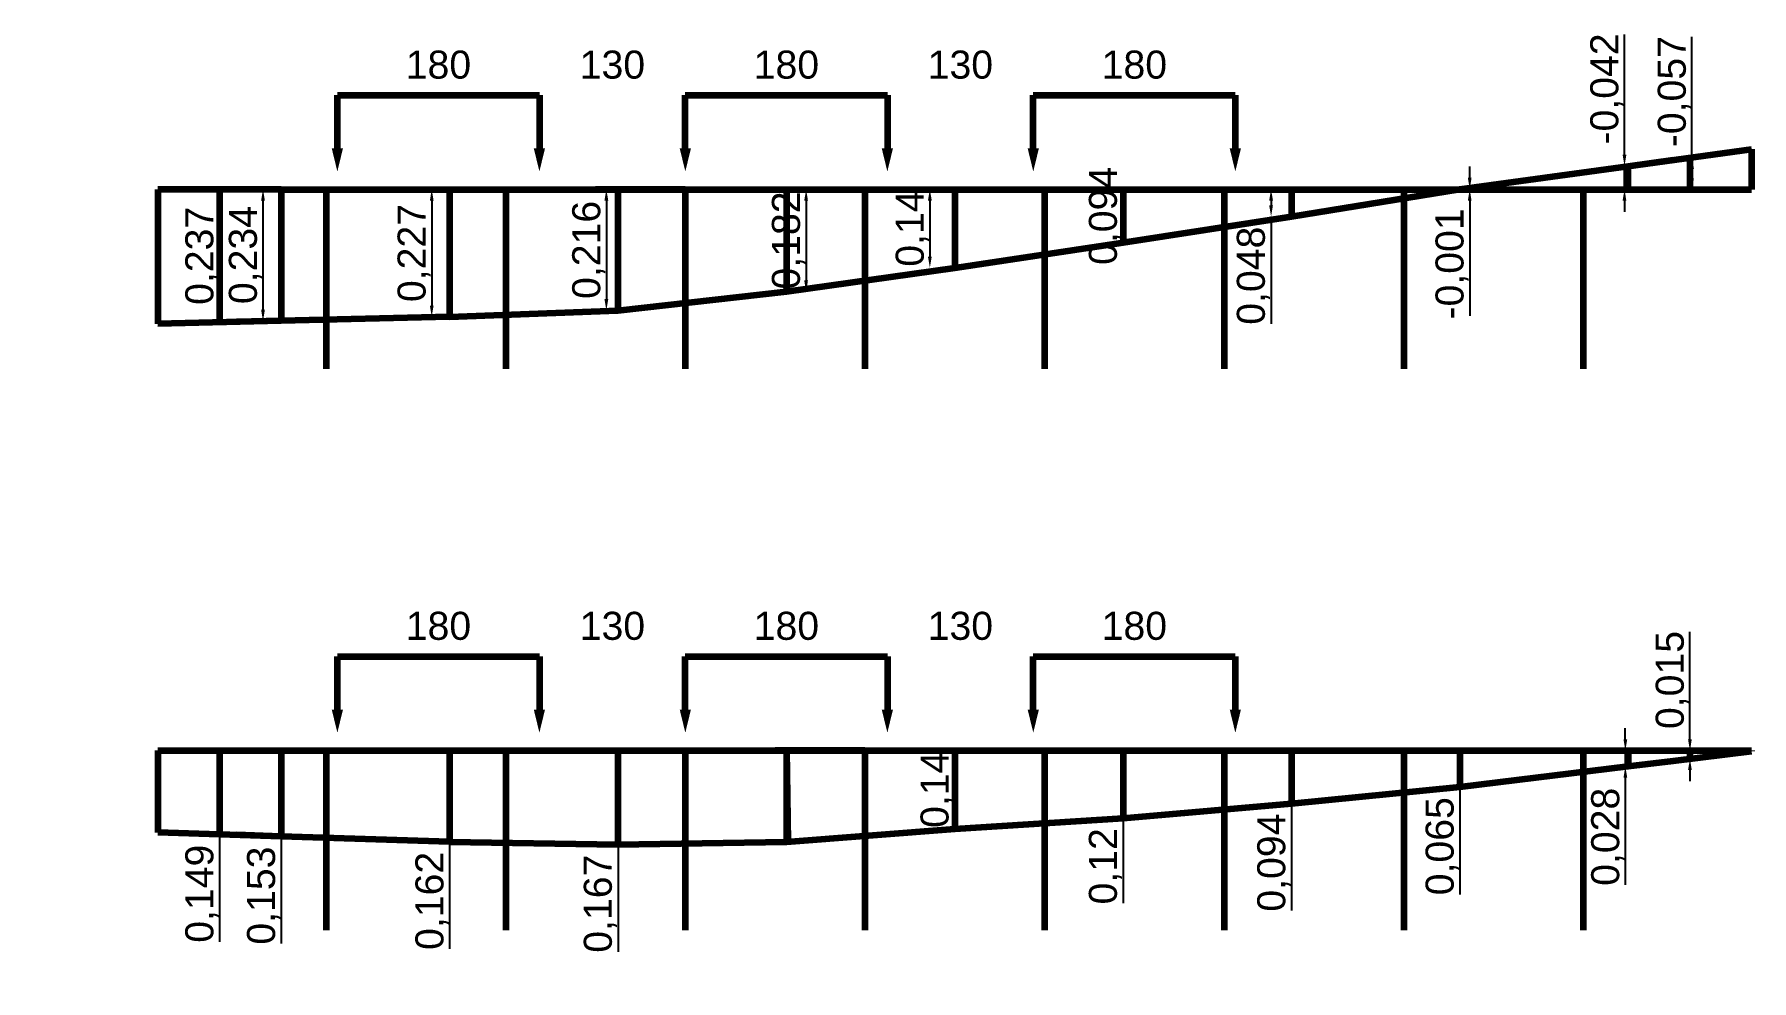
# Model space of a CAD drawing. Header units: millimetres. Extents: x -6075 to 5278, y -1947 to 2640.
# Drawn here: x 1556 to 3086, y 200 to 1043 of the extents above; entities that cross this region are included whole.
import ezdxf

# ---------------------------------------------------------------- set-up
doc = ezdxf.new("R2010")
doc.units = ezdxf.units.MM
doc.linetypes.add('CENTERX2', pattern=[101.6, 63.5, -12.7, 12.7, -12.7])
for name, color, linetype in [('biaozhu', 7, 'Continuous'), ('图层2', 255, 'CENTERX2'), ('影响线', 7, 'Continuous')]:
    doc.layers.add(name, color=color, linetype=linetype)
doc.styles.get("Standard").update_dxf_attribs({"font": 'arial.ttf'})
doc.dimstyles.new('ISO-25', dxfattribs={"dimtxt": 25, "dimasz": 10, "dimexe": 1.25, "dimexo": 0.625, "dimtad": 1, "dimdec": 3, "dimlfac": 0.002, "dimtxsty": 'Standard', "dimcen": 2.5, "dimse1": 1, "dimse2": 1, "dimadec": 0, "dimazin": 0, "dimtfac": 1, "dimtdec": 3, "dimtmove": 0, "dimatfit": 3, "dimldrblk": 'NONE', "dimfxl": 1, "dimarcsym": 0})
doc.dimstyles.new('ISO-25-1', dxfattribs={"dimtxt": 25, "dimasz": 0, "dimexe": 2, "dimexo": 5, "dimtad": 1, "dimdec": 3, "dimlfac": 0.002, "dimdsep": 46, "dimtxsty": 'Standard', "dimblk": 'NONE', "dimcen": 2.5, "dimse1": 1, "dimse2": 1, "dimsd1": 1, "dimsd2": 1, "dimadec": 0, "dimazin": 0, "dimtfac": 1, "dimtdec": 3, "dimtmove": 0, "dimatfit": 3, "dimldrblk": 'NONE', "dimfxl": 1, "dimfxlon": 1, "dimarcsym": 0})

# ---------------------------------------------------------------- blocks, each defined once
blk = doc.blocks.new('*D29')
at = {"layer": 'biaozhu', "color": 0, "lineweight": -2, "transparency": 16777216}
blk.add_line((1759.3, 895.1), (1759.3, 798), dxfattribs=at)
at = {"layer": 'biaozhu', "color": 0, "transparency": 16777216}
for points in [[(1757.6, 895.1), (1761, 895.1), (1759.3, 905.1)], [(1757.6, 798), (1761, 798), (1759.3, 788)]]:
    blk.add_solid(points, dxfattribs=at)
at = {"layer": 'Defpoints', "color": 0, "transparency": 16777216}
for p in [(1775.6, 905.1), (1759.3, 788), (1775.6, 788)]:
    blk.add_point(p, dxfattribs=at)
at = {"layer": 'biaozhu', "color": 0, "lineweight": 200, "transparency": 16777216, "insert": (1743.7, 846.6), "char_height": 25, "attachment_point": 5, "rotation": 90}
blk.add_mtext('0,234', dxfattribs=at)
blk = doc.blocks.new('_None')
blk = doc.blocks.new('*D30')
at = {"layer": 'biaozhu', "color": 0, "lineweight": -2, "transparency": 16777216}
blk.add_line((1909.6, 895.1), (1909.6, 801.6), dxfattribs=at)
at = {"layer": 'biaozhu', "color": 0, "transparency": 16777216}
for points in [[(1908, 895.1), (1911.3, 895.1), (1909.6, 905.1)], [(1908, 801.6), (1911.3, 801.6), (1909.6, 791.6)]]:
    blk.add_solid(points, dxfattribs=at)
at = {"layer": 'Defpoints', "color": 0, "transparency": 16777216}
for p in [(1925.6, 905.1), (1909.6, 791.6), (1925.6, 791.6)]:
    blk.add_point(p, dxfattribs=at)
at = {"layer": 'biaozhu', "color": 0, "lineweight": 200, "transparency": 16777216, "insert": (1894, 848.4), "char_height": 25, "attachment_point": 5, "rotation": 90}
blk.add_mtext('0,227', dxfattribs=at)
blk = doc.blocks.new('*D31')
at = {"layer": 'biaozhu', "color": 0, "lineweight": -2, "transparency": 16777216}
blk.add_line((2065.2, 895.1), (2065.2, 807.3), dxfattribs=at)
at = {"layer": 'biaozhu', "color": 0, "transparency": 16777216}
for points in [[(2063.5, 895.1), (2066.9, 895.1), (2065.2, 905.1)], [(2063.5, 807.3), (2066.9, 807.3), (2065.2, 797.3)]]:
    blk.add_solid(points, dxfattribs=at)
at = {"layer": 'Defpoints', "color": 0, "transparency": 16777216}
for p in [(2075.6, 905.1), (2065.2, 797.3), (2075.6, 797.3)]:
    blk.add_point(p, dxfattribs=at)
at = {"layer": 'biaozhu', "color": 0, "lineweight": 200, "transparency": 16777216, "insert": (2049.6, 851.2), "char_height": 25, "attachment_point": 5, "rotation": 90}
blk.add_mtext('0,216', dxfattribs=at)
blk = doc.blocks.new('*D32')
at = {"layer": 'biaozhu', "color": 0, "lineweight": -2, "transparency": 16777216}
blk.add_line((2243.2, 895.1), (2243.2, 824), dxfattribs=at)
at = {"layer": 'biaozhu', "color": 0, "transparency": 16777216}
for points in [[(2241.5, 895.1), (2244.8, 895.1), (2243.2, 905.1)], [(2241.5, 824), (2244.8, 824), (2243.2, 814)]]:
    blk.add_solid(points, dxfattribs=at)
at = {"layer": 'Defpoints', "color": 0, "transparency": 16777216}
for p in [(2225.6, 905.1), (2225.6, 814), (2243.2, 814)]:
    blk.add_point(p, dxfattribs=at)
at = {"layer": 'biaozhu', "color": 0, "lineweight": 200, "transparency": 16777216, "insert": (2227.5, 859.6), "char_height": 25, "attachment_point": 5, "rotation": 90}
blk.add_mtext('0,182', dxfattribs=at)
blk = doc.blocks.new('*D33')
at = {"layer": 'biaozhu', "color": 0, "lineweight": -2, "transparency": 16777216}
blk.add_line((2353.4, 895.1), (2353.4, 845.3), dxfattribs=at)
at = {"layer": 'biaozhu', "color": 0, "transparency": 16777216}
for points in [[(2351.7, 895.1), (2355.1, 895.1), (2353.4, 905.1)], [(2351.7, 845.3), (2355.1, 845.3), (2353.4, 835.3)]]:
    blk.add_solid(points, dxfattribs=at)
at = {"layer": 'Defpoints', "color": 0, "transparency": 16777216}
for p in [(2375.6, 905.1), (2353.4, 835.3), (2375.6, 835.3)]:
    blk.add_point(p, dxfattribs=at)
at = {"layer": 'biaozhu', "color": 0, "lineweight": 200, "transparency": 16777216, "insert": (2337.8, 870.2), "char_height": 25, "attachment_point": 5, "rotation": 90}
blk.add_mtext('0,14', dxfattribs=at)
blk = doc.blocks.new('*D34')
at = {"layer": 'biaozhu', "color": 0, "lineweight": -2, "transparency": 16777216}
blk.add_line((2525.6, 895.1), (2525.6, 867.9), dxfattribs=at)
at = {"layer": 'biaozhu', "color": 0, "transparency": 16777216}
for points in [[(2523.9, 895.1), (2527.2, 895.1), (2525.6, 905.1)], [(2523.9, 867.9), (2527.2, 867.9), (2525.6, 857.9)]]:
    blk.add_solid(points, dxfattribs=at)
at = {"layer": 'Defpoints', "color": 0, "transparency": 16777216}
for p in [(2525.6, 905.1), (2525.6, 857.9), (2525.6, 857.9)]:
    blk.add_point(p, dxfattribs=at)
at = {"layer": 'biaozhu', "color": 0, "lineweight": 200, "transparency": 16777216, "insert": (2509.9, 881.5), "char_height": 25, "attachment_point": 5, "rotation": 90}
blk.add_mtext('0,094', dxfattribs=at)
blk = doc.blocks.new('*D35')
at = {"layer": 'biaozhu', "color": 0, "lineweight": -2, "transparency": 16777216}
for p, q in [((2657.4, 895.1), (2657.4, 891)), ((2657.4, 881), (2657.4, 785.3))]:
    blk.add_line(p, q, dxfattribs=at)
at = {"layer": 'biaozhu', "color": 0, "transparency": 16777216}
for points in [[(2655.7, 895.1), (2659.1, 895.1), (2657.4, 905.1)], [(2655.7, 891), (2659.1, 891), (2657.4, 881)]]:
    blk.add_solid(points, dxfattribs=at)
at = {"layer": 'Defpoints', "color": 0, "transparency": 16777216}
for p in [(2675.6, 905.1), (2657.4, 881), (2675.6, 881)]:
    blk.add_point(p, dxfattribs=at)
at = {"layer": 'biaozhu', "color": 0, "lineweight": 200, "transparency": 16777216, "insert": (2641.7, 828.2), "char_height": 25, "attachment_point": 5, "rotation": 90}
blk.add_mtext('0,048', dxfattribs=at)
blk = doc.blocks.new('*D36')
at = {"layer": 'biaozhu', "color": 0, "lineweight": -2, "transparency": 16777216}
for p, q in [((2834.4, 915.4), (2834.4, 925.4)), ((2834.4, 905.4), (2834.4, 905.1)), ((2834.4, 895.1), (2834.4, 792.4))]:
    blk.add_line(p, q, dxfattribs=at)
at = {"layer": 'biaozhu', "color": 0, "transparency": 16777216}
for points in [[(2832.7, 915.4), (2836, 915.4), (2834.4, 905.4)], [(2832.7, 895.1), (2836, 895.1), (2834.4, 905.1)]]:
    blk.add_solid(points, dxfattribs=at)
at = {"layer": 'Defpoints', "color": 0, "transparency": 16777216}
for p in [(2825.6, 905.4), (2825.6, 905.1), (2834.4, 905.1)]:
    blk.add_point(p, dxfattribs=at)
at = {"layer": 'biaozhu', "color": 0, "lineweight": 200, "transparency": 16777216, "insert": (2818.7, 838.7), "char_height": 25, "attachment_point": 5, "rotation": 90}
blk.add_mtext('-0,001', dxfattribs=at)
blk = doc.blocks.new('*D37')
at = {"layer": 'biaozhu', "color": 0, "lineweight": -2, "transparency": 16777216}
for p, q in [((2972.3, 935.9), (2972.3, 1043.2)), ((2972.3, 905.1), (2972.3, 925.9)), ((2972.3, 895.1), (2972.3, 885.1))]:
    blk.add_line(p, q, dxfattribs=at)
at = {"layer": 'biaozhu', "color": 0, "transparency": 16777216}
for points in [[(2970.6, 935.9), (2973.9, 935.9), (2972.3, 925.9)], [(2970.6, 895.1), (2973.9, 895.1), (2972.3, 905.1)]]:
    blk.add_solid(points, dxfattribs=at)
at = {"layer": 'Defpoints', "color": 0, "transparency": 16777216}
for p in [(2972.3, 925.9), (2975.6, 925.9), (2975.6, 905.1)]:
    blk.add_point(p, dxfattribs=at)
at = {"layer": 'biaozhu', "color": 0, "lineweight": 200, "transparency": 16777216, "insert": (2956.6, 994.6), "char_height": 25, "attachment_point": 5, "rotation": 90}
blk.add_mtext('-0,042', dxfattribs=at)
blk = doc.blocks.new('*D47')
at = {"layer": 'biaozhu', "color": 0, "lineweight": -2, "transparency": 16777216}
for p, q in [((1775.6, 395.1), (1775.6, 338.7)), ((1775.6, 328.7), (1775.6, 233.1))]:
    blk.add_line(p, q, dxfattribs=at)
at = {"layer": 'biaozhu', "color": 0, "transparency": 16777216}
for points in [[(1773.9, 395.1), (1777.2, 395.1), (1775.6, 405.1)], [(1773.9, 338.7), (1777.2, 338.7), (1775.6, 328.7)]]:
    blk.add_solid(points, dxfattribs=at)
at = {"layer": 'Defpoints', "color": 0, "transparency": 16777216}
for p in [(1775.6, 405.1), (1775.6, 328.7), (1775.6, 328.7)]:
    blk.add_point(p, dxfattribs=at)
at = {"layer": 'biaozhu', "color": 0, "lineweight": 200, "transparency": 16777216, "insert": (1759.9, 275.9), "char_height": 25, "attachment_point": 5, "rotation": 90}
blk.add_mtext('0,153', dxfattribs=at)
blk = doc.blocks.new('*D48')
at = {"layer": 'biaozhu', "color": 0, "lineweight": -2, "transparency": 16777216}
for p, q in [((1925.6, 395.1), (1925.6, 333.9)), ((1925.6, 323.9), (1925.6, 228.6))]:
    blk.add_line(p, q, dxfattribs=at)
at = {"layer": 'biaozhu', "color": 0, "transparency": 16777216}
for points in [[(1923.9, 395.1), (1927.2, 395.1), (1925.6, 405.1)], [(1923.9, 333.9), (1927.2, 333.9), (1925.6, 323.9)]]:
    blk.add_solid(points, dxfattribs=at)
at = {"layer": 'Defpoints', "color": 0, "transparency": 16777216}
for p in [(1925.6, 405.1), (1925.6, 323.9), (1925.6, 323.9)]:
    blk.add_point(p, dxfattribs=at)
at = {"layer": 'biaozhu', "color": 0, "lineweight": 200, "transparency": 16777216, "insert": (1909.9, 271.2), "char_height": 25, "attachment_point": 5, "rotation": 90}
blk.add_mtext('0,162', dxfattribs=at)
blk = doc.blocks.new('*D49')
at = {"layer": 'biaozhu', "color": 0, "lineweight": -2, "transparency": 16777216}
blk.add_line((2375.6, 395.1), (2375.6, 345.3), dxfattribs=at)
at = {"layer": 'biaozhu', "color": 0, "transparency": 16777216}
for points in [[(2373.9, 395.1), (2377.2, 395.1), (2375.6, 405.1)], [(2373.9, 345.3), (2377.2, 345.3), (2375.6, 335.3)]]:
    blk.add_solid(points, dxfattribs=at)
at = {"layer": 'Defpoints', "color": 0, "transparency": 16777216}
for p in [(2375.6, 405.1), (2375.6, 335.3), (2375.6, 335.3)]:
    blk.add_point(p, dxfattribs=at)
at = {"layer": 'biaozhu', "color": 0, "lineweight": 200, "transparency": 16777216, "insert": (2359.9, 370.2), "char_height": 25, "attachment_point": 5, "rotation": 90}
blk.add_mtext('0,14', dxfattribs=at)
blk = doc.blocks.new('*D50')
at = {"layer": 'biaozhu', "color": 0, "lineweight": -2, "transparency": 16777216}
for p, q in [((2525.6, 395.1), (2525.6, 355)), ((2525.6, 345), (2525.6, 269.1))]:
    blk.add_line(p, q, dxfattribs=at)
at = {"layer": 'biaozhu', "color": 0, "transparency": 16777216}
for points in [[(2523.9, 395.1), (2527.2, 395.1), (2525.6, 405.1)], [(2523.9, 355), (2527.2, 355), (2525.6, 345)]]:
    blk.add_solid(points, dxfattribs=at)
at = {"layer": 'Defpoints', "color": 0, "transparency": 16777216}
for p in [(2525.6, 405.1), (2525.6, 345), (2525.6, 345)]:
    blk.add_point(p, dxfattribs=at)
at = {"layer": 'biaozhu', "color": 0, "lineweight": 200, "transparency": 16777216, "insert": (2509.9, 302), "char_height": 25, "attachment_point": 5, "rotation": 90}
blk.add_mtext('0,12', dxfattribs=at)
blk = doc.blocks.new('*D51')
at = {"layer": 'biaozhu', "color": 0, "lineweight": -2, "transparency": 16777216}
for p, q in [((2675.6, 395.1), (2675.6, 368)), ((2675.6, 358), (2675.6, 262.5))]:
    blk.add_line(p, q, dxfattribs=at)
at = {"layer": 'biaozhu', "color": 0, "transparency": 16777216}
for points in [[(2673.9, 395.1), (2677.2, 395.1), (2675.6, 405.1)], [(2673.9, 368), (2677.2, 368), (2675.6, 358)]]:
    blk.add_solid(points, dxfattribs=at)
at = {"layer": 'Defpoints', "color": 0, "transparency": 16777216}
for p in [(2675.6, 405.1), (2675.6, 358), (2675.6, 358)]:
    blk.add_point(p, dxfattribs=at)
at = {"layer": 'biaozhu', "color": 0, "lineweight": 200, "transparency": 16777216, "insert": (2659.9, 305.3), "char_height": 25, "attachment_point": 5, "rotation": 90}
blk.add_mtext('0,094', dxfattribs=at)
blk = doc.blocks.new('*D52')
at = {"layer": 'biaozhu', "color": 0, "lineweight": -2, "transparency": 16777216}
for p, q in [((2825.6, 395.1), (2825.6, 382.8)), ((2825.6, 372.8), (2825.6, 277))]:
    blk.add_line(p, q, dxfattribs=at)
at = {"layer": 'biaozhu', "color": 0, "transparency": 16777216}
for points in [[(2823.9, 395.1), (2827.2, 395.1), (2825.6, 405.1)], [(2823.9, 382.8), (2827.2, 382.8), (2825.6, 372.8)]]:
    blk.add_solid(points, dxfattribs=at)
at = {"layer": 'Defpoints', "color": 0, "transparency": 16777216}
for p in [(2825.6, 405.1), (2825.6, 372.8), (2825.6, 372.8)]:
    blk.add_point(p, dxfattribs=at)
at = {"layer": 'biaozhu', "color": 0, "lineweight": 200, "transparency": 16777216, "insert": (2809.9, 319.9), "char_height": 25, "attachment_point": 5, "rotation": 90}
blk.add_mtext('0,065', dxfattribs=at)
blk = doc.blocks.new('*D53')
at = {"layer": 'biaozhu', "color": 0, "lineweight": -2, "transparency": 16777216}
for p, q in [((2973, 415.1), (2973, 425.1)), ((2973, 405.1), (2973, 391.1)), ((2973, 381.1), (2973, 285.4))]:
    blk.add_line(p, q, dxfattribs=at)
at = {"layer": 'biaozhu', "color": 0, "transparency": 16777216}
for points in [[(2971.4, 415.1), (2974.7, 415.1), (2973, 405.1)], [(2971.4, 381.1), (2974.7, 381.1), (2973, 391.1)]]:
    blk.add_solid(points, dxfattribs=at)
at = {"layer": 'Defpoints', "color": 0, "transparency": 16777216}
for p in [(2975.6, 405.1), (2973, 391.1), (2975.6, 391.1)]:
    blk.add_point(p, dxfattribs=at)
at = {"layer": 'biaozhu', "color": 0, "lineweight": 200, "transparency": 16777216, "insert": (2957.4, 328.3), "char_height": 25, "attachment_point": 5, "rotation": 90}
blk.add_mtext('0,028', dxfattribs=at)
blk = doc.blocks.new('*D60')
at = {"layer": 'biaozhu', "color": 0, "lineweight": -2, "transparency": 16777216}
for p, q in [((2075.6, 395.1), (2075.6, 331.5)), ((2075.6, 321.5), (2075.6, 225.9))]:
    blk.add_line(p, q, dxfattribs=at)
at = {"layer": 'biaozhu', "color": 0, "transparency": 16777216}
for points in [[(2073.9, 395.1), (2077.2, 395.1), (2075.6, 405.1)], [(2073.9, 331.5), (2077.2, 331.5), (2075.6, 321.5)]]:
    blk.add_solid(points, dxfattribs=at)
at = {"layer": 'Defpoints', "color": 0, "transparency": 16777216}
for p in [(2075.6, 405.1), (2075.6, 321.5), (2075.6, 321.5)]:
    blk.add_point(p, dxfattribs=at)
at = {"layer": 'biaozhu', "color": 0, "lineweight": 200, "transparency": 16777216, "insert": (2059.9, 268.7), "char_height": 25, "attachment_point": 5, "rotation": 90}
blk.add_mtext('0,167', dxfattribs=at)
blk = doc.blocks.new('*D74')
at = {"layer": 'Defpoints', "color": 0, "transparency": 16777216}
for p in [(2005.6, 1002.7), (1825.6, 988.9), (2005.6, 988.9)]:
    blk.add_point(p, dxfattribs=at)
at = {"layer": 'Defpoints', "color": 0, "lineweight": 200, "transparency": 16777216, "insert": (1915.6, 1016.1), "char_height": 25, "attachment_point": 5}
blk.add_mtext('180', dxfattribs=at)
blk = doc.blocks.new('*D71')
at = {"layer": 'Defpoints', "color": 0, "transparency": 16777216}
for p in [(2315.6, 1002.7), (2135.6, 988.9), (2315.6, 988.9)]:
    blk.add_point(p, dxfattribs=at)
at = {"layer": 'Defpoints', "color": 0, "lineweight": 200, "transparency": 16777216, "insert": (2225.6, 1016.1), "char_height": 25, "attachment_point": 5}
blk.add_mtext('180', dxfattribs=at)
blk = doc.blocks.new('*D72')
at = {"layer": 'Defpoints', "color": 0, "transparency": 16777216}
for p in [(2625.6, 1002.7), (2445.6, 988.9), (2625.6, 988.9)]:
    blk.add_point(p, dxfattribs=at)
at = {"layer": 'Defpoints', "color": 0, "lineweight": 200, "transparency": 16777216, "insert": (2535.6, 1016.1), "char_height": 25, "attachment_point": 5}
blk.add_mtext('180', dxfattribs=at)
blk = doc.blocks.new('*D75')
at = {"layer": 'Defpoints', "color": 0, "transparency": 16777216}
for p in [(2135.6, 1002.7), (2005.6, 988.9), (2135.6, 988.9)]:
    blk.add_point(p, dxfattribs=at)
at = {"layer": 'Defpoints', "color": 0, "lineweight": 200, "transparency": 16777216, "insert": (2070.6, 1016.1), "char_height": 25, "attachment_point": 5}
blk.add_mtext('130', dxfattribs=at)
blk = doc.blocks.new('*D73')
at = {"layer": 'Defpoints', "color": 0, "transparency": 16777216}
for p in [(2445.6, 1002.7), (2315.6, 988.9), (2445.6, 988.9)]:
    blk.add_point(p, dxfattribs=at)
at = {"layer": 'Defpoints', "color": 0, "lineweight": 200, "transparency": 16777216, "insert": (2380.6, 1016.1), "char_height": 25, "attachment_point": 5}
blk.add_mtext('130', dxfattribs=at)
blk = doc.blocks.new('*D76')
at = {"layer": 'Defpoints', "color": 0, "transparency": 16777216}
for p in [(2005.6, 502.7), (1825.6, 488.9), (2005.6, 488.9)]:
    blk.add_point(p, dxfattribs=at)
at = {"layer": 'Defpoints', "color": 0, "lineweight": 200, "transparency": 16777216, "insert": (1915.6, 516.1), "char_height": 25, "attachment_point": 5}
blk.add_mtext('180', dxfattribs=at)
blk = doc.blocks.new('*D77')
at = {"layer": 'Defpoints', "color": 0, "transparency": 16777216}
for p in [(2315.6, 502.7), (2135.6, 488.9), (2315.6, 488.9)]:
    blk.add_point(p, dxfattribs=at)
at = {"layer": 'Defpoints', "color": 0, "lineweight": 200, "transparency": 16777216, "insert": (2225.6, 516.1), "char_height": 25, "attachment_point": 5}
blk.add_mtext('180', dxfattribs=at)
blk = doc.blocks.new('*D78')
at = {"layer": 'Defpoints', "color": 0, "transparency": 16777216}
for p in [(2625.6, 502.7), (2445.6, 488.9), (2625.6, 488.9)]:
    blk.add_point(p, dxfattribs=at)
at = {"layer": 'Defpoints', "color": 0, "lineweight": 200, "transparency": 16777216, "insert": (2535.6, 516.1), "char_height": 25, "attachment_point": 5}
blk.add_mtext('180', dxfattribs=at)
blk = doc.blocks.new('*D79')
at = {"layer": 'Defpoints', "color": 0, "transparency": 16777216}
for p in [(2135.6, 502.7), (2005.6, 488.9), (2135.6, 488.9)]:
    blk.add_point(p, dxfattribs=at)
at = {"layer": 'Defpoints', "color": 0, "lineweight": 200, "transparency": 16777216, "insert": (2070.6, 516.1), "char_height": 25, "attachment_point": 5}
blk.add_mtext('130', dxfattribs=at)
blk = doc.blocks.new('*D80')
at = {"layer": 'Defpoints', "color": 0, "transparency": 16777216}
for p in [(2445.6, 502.7), (2315.6, 488.9), (2445.6, 488.9)]:
    blk.add_point(p, dxfattribs=at)
at = {"layer": 'Defpoints', "color": 0, "lineweight": 200, "transparency": 16777216, "insert": (2380.6, 516.1), "char_height": 25, "attachment_point": 5}
blk.add_mtext('130', dxfattribs=at)
blk = doc.blocks.new('*D83')
at = {"layer": 'Defpoints', "color": 0, "lineweight": -2, "transparency": 16777216}
blk.add_line((1720.6, 895.1), (1720.6, 796.7), dxfattribs=at)
at = {"layer": 'Defpoints', "color": 0, "transparency": 16777216}
for p in [(1720.6, 905.1), (1720.6, 786.7), (1720.6, 786.7)]:
    blk.add_point(p, dxfattribs=at)
for points in [[(1718.9, 895.1), (1722.2, 895.1), (1720.6, 905.1)], [(1718.9, 796.7), (1722.2, 796.7), (1720.6, 786.7)]]:
    blk.add_solid(points, dxfattribs=at)
at = {"layer": 'Defpoints', "color": 0, "lineweight": 200, "transparency": 16777216, "insert": (1704.9, 845.9), "char_height": 25, "attachment_point": 5, "rotation": 90}
blk.add_mtext('0,237', dxfattribs=at)
blk = doc.blocks.new('*D84')
at = {"layer": 'Defpoints', "color": 0, "lineweight": -2, "transparency": 16777216}
for p, q in [((1720.6, 395.1), (1720.6, 340.5)), ((1720.6, 330.5), (1720.6, 234.8))]:
    blk.add_line(p, q, dxfattribs=at)
at = {"layer": 'Defpoints', "color": 0, "transparency": 16777216}
for p in [(1720.6, 405.1), (1720.6, 330.5), (1720.6, 330.5)]:
    blk.add_point(p, dxfattribs=at)
for points in [[(1718.9, 395.1), (1722.2, 395.1), (1720.6, 405.1)], [(1718.9, 340.5), (1722.2, 340.5), (1720.6, 330.5)]]:
    blk.add_solid(points, dxfattribs=at)
at = {"layer": 'Defpoints', "color": 0, "lineweight": 200, "transparency": 16777216, "insert": (1704.9, 277.6), "char_height": 25, "attachment_point": 5, "rotation": 90}
blk.add_mtext('0,149', dxfattribs=at)
blk = doc.blocks.new('*D87')
at = {"layer": 'Defpoints', "color": 0, "lineweight": -2, "transparency": 16777216}
for p, q in [((3032.4, 933.4), (3032.4, 1041)), ((3032.4, 915.1), (3032.4, 923.4))]:
    blk.add_line(p, q, dxfattribs=at)
at = {"layer": 'Defpoints', "color": 0, "transparency": 16777216}
for p in [(3030.6, 933.4), (3032.4, 933.4), (3030.6, 905.1)]:
    blk.add_point(p, dxfattribs=at)
for points in [[(3030.7, 923.4), (3034.1, 923.4), (3032.4, 933.4)], [(3030.7, 915.1), (3034.1, 915.1), (3032.4, 905.1)]]:
    blk.add_solid(points, dxfattribs=at)
at = {"layer": 'Defpoints', "color": 0, "lineweight": 200, "transparency": 16777216, "insert": (3016.7, 992.2), "char_height": 25, "attachment_point": 5, "rotation": 90}
blk.add_mtext('-0,057', dxfattribs=at)
blk = doc.blocks.new('*D88')
at = {"layer": 'Defpoints', "color": 0, "lineweight": -2, "transparency": 16777216}
for p, q in [((3030.6, 415.1), (3030.6, 510.9)), ((3030.6, 397.8), (3030.6, 405.1)), ((3030.6, 387.8), (3030.6, 377.8))]:
    blk.add_line(p, q, dxfattribs=at)
at = {"layer": 'Defpoints', "color": 0, "transparency": 16777216}
for p in [(3030.6, 405.1), (3030.6, 405.1), (3030.6, 397.8)]:
    blk.add_point(p, dxfattribs=at)
for points in [[(3028.9, 415.1), (3032.2, 415.1), (3030.6, 405.1)], [(3028.9, 387.8), (3032.2, 387.8), (3030.6, 397.8)]]:
    blk.add_solid(points, dxfattribs=at)
at = {"layer": 'Defpoints', "color": 0, "lineweight": 200, "transparency": 16777216, "insert": (3014.9, 468), "char_height": 25, "attachment_point": 5, "rotation": 90}
blk.add_mtext('0,015', dxfattribs=at)
blk = doc.blocks.new('*D105')
at = {"layer": 'Defpoints', "color": 0, "transparency": 16777216}
for p in [(475.6, 323.9), (2225.6, 323.9), (475.6, 200.1)]:
    blk.add_point(p, dxfattribs=at)
at = {"layer": 'biaozhu', "color": 0, "lineweight": 200, "transparency": 16777216, "insert": (462.2, 262), "char_height": 25, "attachment_point": 5, "rotation": 90}
blk.add_mtext('0.248', dxfattribs=at)

msp = doc.modelspace()

# ---------------------------------------------------------------- linework, layer by layer
at = {"layer": 'biaozhu', "lineweight": 200}
for p, q in [((1975.5528, 905.1099), (2135.5528, 905.1099)), ((2135.5528, 905.1099), (2055.5528, 905.1099)), ((2055.5528, 905.1099), (2215.5528, 905.1099)), ((2295.5528, 405.1099), (2215.5528, 405.1099)), ((2215.5528, 405.1099), (2375.5528, 405.1099))]:
    msp.add_line(p, q, dxfattribs=at)
at = {"layer": 'Defpoints', "lineweight": 200}
for p, q in [((1825.5528, 941.6281), (1825.5528, 988.9025)), ((1825.5528, 988.9025), (2005.5528, 988.9025)), ((2005.5528, 988.9025), (2005.5528, 941.6281)), ((2135.5528, 941.6281), (2135.5528, 988.9025)), ((2135.5528, 988.9025), (2315.5528, 988.9025)), ((2315.5528, 988.9025), (2315.5528, 941.6281)), ((2445.5528, 941.6281), (2445.5528, 988.9025)), ((2445.5528, 988.9025), (2625.5528, 988.9025)), ((2625.5528, 988.9025), (2625.5528, 941.6281)), ((3030.5528, 933.4265), (3030.5528, 905.1099)), ((3085.5528, 940.9432), (3085.5528, 905.1099)), ((1735.5528, 905.1099), (1665.5528, 905.1099)), ((1665.5528, 905.1099), (1665.5528, 785.3699)), ((1720.5528, 905.1099), (1720.5528, 786.6899)), ((1775.5528, 905.1099), (1735.5528, 905.1099)), ((1775.5528, 905.1099), (2975.5528, 905.1099)), ((1815.5528, 905.1099), (1815.5528, 745.1099)), ((1975.5528, 905.1099), (1975.5528, 745.1099)), ((2135.5528, 905.1099), (2135.5528, 745.1099)), ((2295.5528, 905.1099), (2295.5528, 745.1099)), ((2455.5528, 905.1099), (2455.5528, 745.1099)), ((2615.5528, 905.1099), (2615.5528, 745.1099)), ((2775.5528, 905.1099), (2775.5528, 745.1099)), ((2935.5528, 905.1099), (2935.5528, 745.1099)), ((2975.5528, 905.1099), (3015.5528, 905.1099)), ((3015.5528, 905.1099), (3085.5528, 905.1099)), ((1825.5528, 441.6281), (1825.5528, 488.9025)), ((1825.5528, 488.9025), (2005.5528, 488.9025)), ((2005.5528, 488.9025), (2005.5528, 441.6281)), ((2135.5528, 441.6281), (2135.5528, 488.9025)), ((2135.5528, 488.9025), (2315.5528, 488.9025)), ((2315.5528, 488.9025), (2315.5528, 441.6281)), ((2445.5528, 441.6281), (2445.5528, 488.9025)), ((2445.5528, 488.9025), (2625.5528, 488.9025)), ((2625.5528, 488.9025), (2625.5528, 441.6281)), ((1665.5528, 405.1099), (1665.5528, 332.2299)), ((1665.5528, 405.1099), (3015.5528, 405.1099)), ((1720.5528, 405.1099), (1720.5528, 330.4699)), ((1815.5528, 405.1099), (1815.5528, 245.1099)), ((1975.5528, 405.1099), (1975.5528, 245.1099)), ((2135.5528, 405.1099), (2135.5528, 245.1099)), ((2295.5528, 405.1099), (2295.5528, 245.1099)), ((2455.5528, 405.1099), (2455.5528, 245.1099)), ((2615.5528, 405.1099), (2615.5528, 245.1099)), ((2775.5528, 405.1099), (2775.5528, 245.1099)), ((2935.5528, 405.1099), (2935.5528, 245.1099)), ((3015.5528, 405.1099), (3085.5528, 405.1099)), ((3030.5528, 405.1099), (3030.5528, 397.8199)), ((3085.5528, 405.1099), (3085.5528, 405.1099)), ((3085.5528, 405.1099), (3085.5528, 404.5299))]:
    msp.add_line(p, q, dxfattribs=at)
for points in [[(1825.5528, 941.6281, 10, 0, 0), (1825.5528, 921.0716, 0, 0, 0)], [(2005.5528, 941.6281, 10, 0, 0), (2005.5528, 921.0716, 0, 0, 0)], [(2135.5528, 941.6281, 10, 0, 0), (2135.5528, 921.0716, 0, 0, 0)], [(2315.5528, 941.6281, 10, 0, 0), (2315.5528, 921.0716, 0, 0, 0)], [(2445.5528, 941.6281, 10, 0, 0), (2445.5528, 921.0716, 0, 0, 0)], [(2625.5528, 941.6281, 10, 0, 0), (2625.5528, 921.0716, 0, 0, 0)], [(1825.5528, 441.6281, 10, 0, 0), (1825.5528, 421.0716, 0, 0, 0)], [(2005.5528, 441.6281, 10, 0, 0), (2005.5528, 421.0716, 0, 0, 0)], [(2135.5528, 441.6281, 10, 0, 0), (2135.5528, 421.0716, 0, 0, 0)], [(2315.5528, 441.6281, 10, 0, 0), (2315.5528, 421.0716, 0, 0, 0)], [(2445.5528, 441.6281, 10, 0, 0), (2445.5528, 421.0716, 0, 0, 0)], [(2625.5528, 441.6281, 10, 0, 0), (2625.5528, 421.0716, 0, 0, 0)]]:
    msp.add_lwpolyline(points, format="xyseb", dxfattribs=at)
at = {"layer": '图层2', "lineweight": 200}
msp.add_line((1735.5528, 405.1099), (1735.5528, 405.1099), dxfattribs=at)
at = {"layer": '影响线', "lineweight": 200}
for p, q in [((2975.5528, 925.9099), (3085.5528, 940.9432)), ((3085.5528, 940.9432), (3085.5528, 905.1099)), ((2825.5528, 905.4099), (2975.5528, 925.9099)), ((2975.5528, 925.9099), (3015.5528, 931.3765)), ((2975.5528, 905.1099), (2975.5528, 925.9099)), ((1665.5528, 905.1099), (1665.5528, 785.3699)), ((1775.5528, 905.1099), (1775.5528, 788.0099)), ((1925.5528, 905.1099), (1925.5528, 791.6099)), ((1975.5528, 905.1099), (1975.5528, 793.5099)), ((2075.5528, 905.1099), (2075.5528, 797.3099)), ((2135.5528, 905.1099), (2135.5528, 803.9899)), ((2225.5528, 905.1099), (2225.5528, 814.0099)), ((2295.5528, 905.1099), (2295.5528, 823.9499)), ((2375.5528, 905.1099), (2375.5528, 835.3099)), ((2525.5528, 905.1099), (2525.5528, 857.9099)), ((2675.5528, 881.0099), (2825.5528, 905.4099)), ((2675.5528, 905.1099), (2675.5528, 881.0099)), ((2825.5528, 905.1099), (2825.5528, 905.4099)), ((2525.5528, 857.9099), (2675.5528, 881.0099)), ((2375.5528, 835.3099), (2525.5528, 857.9099)), ((2225.5528, 814.0099), (2375.5528, 835.3099)), ((2075.5528, 797.3099), (2225.5528, 814.0099)), ((1925.5528, 791.6099), (2075.5528, 797.3099)), ((1775.5528, 788.0099), (1665.5528, 785.3699)), ((1775.5528, 788.0099), (1735.5528, 787.0499)), ((1925.5528, 791.6099), (1775.5528, 788.0099)), ((1665.5528, 405.1099), (1665.5528, 332.2299)), ((1775.5528, 405.1099), (1775.5528, 328.7099)), ((1925.5528, 405.1099), (1925.5528, 323.9099)), ((1975.5528, 405.1099), (1975.5528, 323.1099)), ((2075.5528, 405.1099), (2075.5528, 321.5099)), ((2135.5528, 405.1099), (2135.5528, 322.4699)), ((2225.5528, 405.1099), (2225.5528, 323.9099)), ((2225.5528, 405.1099), (2226.8517, 323.9306)), ((2295.5528, 405.1099), (2295.5528, 329.2299)), ((2375.5528, 405.1099), (2375.5528, 335.3099)), ((2525.5528, 405.1099), (2525.5528, 345.0099)), ((2675.5528, 405.1099), (2675.5528, 358.0099)), ((2825.5528, 405.1099), (2825.5528, 372.8099)), ((2975.5528, 405.1099), (2975.5528, 391.1099)), ((3015.5528, 395.9899), (3085.5528, 404.5299)), ((2825.5528, 372.8099), (2975.5528, 391.1099)), ((2975.5528, 391.1099), (3015.5528, 395.9899)), ((2675.5528, 358.0099), (2825.5528, 372.8099)), ((2525.5528, 345.0099), (2675.5528, 358.0099)), ((2375.5528, 335.3099), (2525.5528, 345.0099)), ((1775.5528, 328.7099), (1665.5528, 332.2299)), ((1775.5528, 328.7099), (1735.5528, 329.9899)), ((1925.5528, 323.9099), (1775.5528, 328.7099)), ((1925.5528, 323.9099), (2075.5528, 321.5099)), ((2075.5528, 321.5099), (2225.5528, 323.9099)), ((2225.5528, 323.9099), (2375.5528, 335.3099))]:
    msp.add_line(p, q, dxfattribs=at)

# ---------------------------------------------------------------- dimensions: what is measured, and where the dimension line sits
at = {"layer": 'biaozhu', "lineweight": 200}
dim = msp.add_linear_dim(base=(2972.257, 925.9099), p1=(2975.5528, 905.1099), p2=(2975.5528, 925.9099), angle=90, text='-<>', dimstyle='ISO-25', dxfattribs=at)
dim.commit()
dim.dimension.update_dxf_attribs({"geometry": '*D37', "text_midpoint": (2972.257, 994.5737), "dimtype": 160})
for base, p1, p2, picture, middle in [((2525.5528, 857.9099), (2525.5528, 905.1099), (2525.5528, 857.9099), '*D34', (2525.5528, 881.5099)), ((2243.1826, 814.0099), (2225.5528, 905.1099), (2225.5528, 814.0099), '*D32', (2243.1826, 859.5599)), ((2973.0201, 391.1099), (2975.5528, 405.1099), (2975.5528, 391.1099), '*D53', (2973.0201, 328.2782)), ((2825.5528, 372.8099), (2825.5528, 405.1099), (2825.5528, 372.8099), '*D52', (2825.5528, 319.91))]:
    dim = msp.add_linear_dim(base=base, p1=p1, p2=p2, angle=90, dimstyle='ISO-25', dxfattribs=at)
    dim.commit()
    dim.dimension.update_dxf_attribs({"geometry": picture, "text_midpoint": middle, "dimtype": 160})
dim = msp.add_linear_dim(base=(2834.3674, 905.1099), p1=(2825.5528, 905.4099), p2=(2825.5528, 905.1099), angle=90, text='-<>', dimstyle='ISO-25', dxfattribs=at)
dim.commit()
dim.dimension.update_dxf_attribs({"geometry": '*D36', "text_midpoint": (2818.7186, 838.7311)})
for base, p1, p2, dimstyle, picture, middle in [((1759.2995, 788.0099), (1775.5528, 905.1099), (1775.5528, 788.0099), 'ISO-25', '*D29', (1743.6506, 846.5599)), ((1909.6216, 791.6099), (1925.5528, 905.1099), (1925.5528, 791.6099), 'ISO-25', '*D30', (1893.9727, 848.3599)), ((2065.2079, 797.3099), (2075.5528, 905.1099), (2075.5528, 797.3099), 'ISO-25', '*D31', (2049.559, 851.2099)), ((2353.4151, 835.3099), (2375.5528, 905.1099), (2375.5528, 835.3099), 'ISO-25', '*D33', (2337.7662, 870.2099)), ((2657.393, 881.0099), (2675.5528, 905.1099), (2675.5528, 881.0099), 'ISO-25', '*D35', (2641.7441, 828.1782)), ((1775.5528, 328.7099), (1775.5528, 405.1099), (1775.5528, 328.7099), 'ISO-25', '*D47', (1759.9039, 275.9038)), ((1925.5528, 323.9099), (1925.5528, 405.1099), (1925.5528, 323.9099), 'ISO-25', '*D48', (1909.9039, 271.2317)), ((2075.5528, 321.5099), (2075.5528, 405.1099), (2075.5528, 321.5099), 'ISO-25', '*D60', (2059.9039, 268.7038)), ((2375.5528, 335.3099), (2375.5528, 405.1099), (2375.5528, 335.3099), 'ISO-25', '*D49', (2359.9039, 370.2099)), ((2525.5528, 345.0099), (2525.5528, 405.1099), (2525.5528, 345.0099), 'ISO-25', '*D50', (2509.9039, 302.0435)), ((2675.5528, 358.0099), (2675.5528, 405.1099), (2675.5528, 358.0099), 'ISO-25', '*D51', (2659.9039, 305.2549)), ((475.6368, 323.9099), (475.6368, 200.1289), (2225.5528, 323.9099), 'ISO-25-1', '*D105', (462.2475, 262.0194))]:
    dim = msp.add_linear_dim(base=base, p1=p1, p2=p2, angle=90, dimstyle=dimstyle, dxfattribs=at)
    dim.commit()
    dim.dimension.update_dxf_attribs({"geometry": picture, "text_midpoint": middle})
at = {"layer": 'Defpoints', "lineweight": 200}
dim = msp.add_linear_dim(base=(3032.3905, 933.4265), p1=(3030.5528, 905.1099), p2=(3030.5528, 933.4265), angle=90, text='-<>', dimstyle='ISO-25', dxfattribs=at)
dim.commit()
dim.dimension.update_dxf_attribs({"geometry": '*D87', "text_midpoint": (3032.3905, 992.2183), "dimtype": 160})
for base, p1, p2, text, picture, middle in [((2005.5528, 1002.7383), (1825.5528, 988.9025), (2005.5528, 988.9025), '180', '*D74', (1915.5528, 1016.1277)), ((2135.5528, 1002.7383), (2005.5528, 988.9025), (2135.5528, 988.9025), '130', '*D75', (2070.5528, 1016.1362)), ((2315.5528, 1002.7383), (2135.5528, 988.9025), (2315.5528, 988.9025), '180', '*D71', (2225.5528, 1016.1277)), ((2445.5528, 1002.7383), (2315.5528, 988.9025), (2445.5528, 988.9025), '130', '*D73', (2380.5528, 1016.1362)), ((2625.5528, 1002.7383), (2445.5528, 988.9025), (2625.5528, 988.9025), '180', '*D72', (2535.5528, 1016.1277)), ((2005.5528, 502.7383), (1825.5528, 488.9025), (2005.5528, 488.9025), '180', '*D76', (1915.5528, 516.1277)), ((2135.5528, 502.7383), (2005.5528, 488.9025), (2135.5528, 488.9025), '130', '*D79', (2070.5528, 516.1362)), ((2315.5528, 502.7383), (2135.5528, 488.9025), (2315.5528, 488.9025), '180', '*D77', (2225.5528, 516.1277)), ((2445.5528, 502.7383), (2315.5528, 488.9025), (2445.5528, 488.9025), '130', '*D80', (2380.5528, 516.1362)), ((2625.5528, 502.7383), (2445.5528, 488.9025), (2625.5528, 488.9025), '180', '*D78', (2535.5528, 516.1277))]:
    dim = msp.add_linear_dim(base=base, p1=p1, p2=p2, text=text, dimstyle='ISO-25-1', dxfattribs=at)
    dim.commit()
    dim.dimension.update_dxf_attribs({"geometry": picture, "text_midpoint": middle})
for base, p1, p2, picture, middle in [((1720.5528, 786.6899), (1720.5528, 905.1099), (1720.5528, 786.6899), '*D83', (1704.9039, 845.8999)), ((3030.5528, 405.1099), (3030.5528, 397.8199), (3030.5528, 405.1099), '*D88', (3014.9039, 468.0098)), ((1720.5528, 330.4699), (1720.5528, 405.1099), (1720.5528, 330.4699), '*D84', (1704.9039, 277.6382))]:
    dim = msp.add_linear_dim(base=base, p1=p1, p2=p2, angle=90, dimstyle='ISO-25', dxfattribs=at)
    dim.commit()
    dim.dimension.update_dxf_attribs({"geometry": picture, "text_midpoint": middle})

doc.saveas('drawing.dxf')
